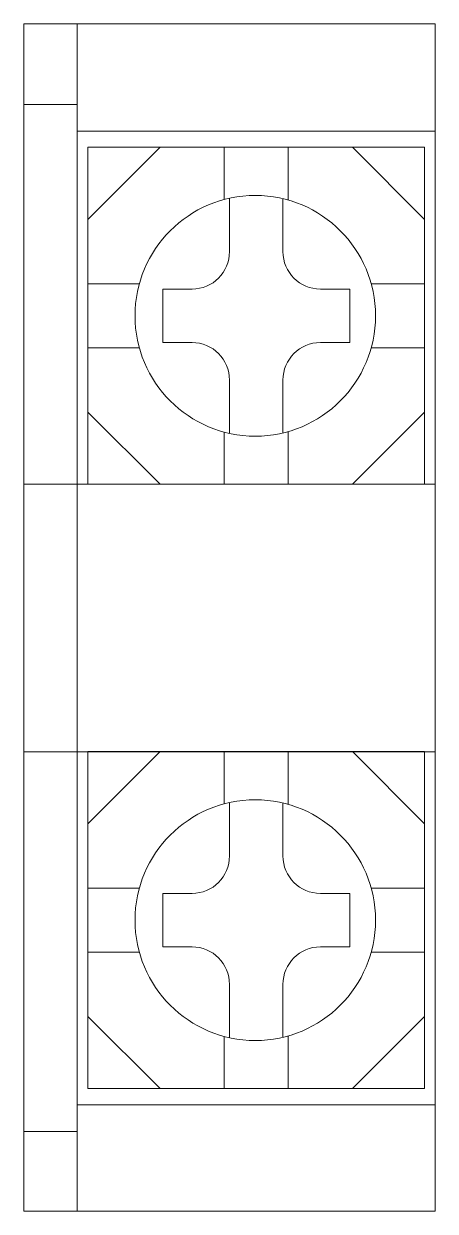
# Model space of a CAD drawing. Header units: millimetres. Extents: x 0 to 7.7, y 0 to 22.2.
import ezdxf

# ---------------------------------------------------------------- set-up
doc = ezdxf.new("R2010")
doc.units = ezdxf.units.MM
doc.layers.add('hw_VTP', color=7, linetype='Continuous', lineweight=13)

# ---------------------------------------------------------------- blocks, each defined once
blk = doc.blocks.new('CD_1P-10A')
at = {"layer": 'hw_VTP'}
for p, q in [((7.7, 11.1), (0, 11.1)), ((0, -11.1), (0, 11.1)), ((1, -11.1), (1, 11.1)), ((7.7, -11.1), (7.7, 11.1)), ((1, 9.592), (0, 9.592)), ((2.55, 8.79), (1.2, 7.439)), ((7.5, 8.79), (1.2, 8.79)), ((1.2, 8.79), (1.2, 2.49)), ((3.75, 8.79), (3.75, 7.813)), ((4.95, 8.79), (4.95, 7.803)), ((7.5, 7.439), (6.15, 8.79)), ((7.5, 2.49), (7.5, 8.79)), ((3.85, 6.84), (3.85, 7.838)), ((4.85, 6.84), (4.85, 7.829)), ((1.2, 6.24), (2.163, 6.24)), ((7.5, 6.24), (6.5, 6.24)), ((2.6, 5.14), (2.6, 6.14)), ((3.15, 6.14), (2.6, 6.14)), ((6.1, 6.14), (5.55, 6.14)), ((6.1, 5.14), (6.1, 6.14)), ((3.15, 5.14), (2.6, 5.14)), ((6.1, 5.14), (5.55, 5.14)), ((1.2, 5.04), (2.163, 5.04)), ((7.5, 5.04), (6.5, 5.04)), ((3.85, 3.442), (3.85, 4.44)), ((4.85, 3.45), (4.85, 4.44)), ((1.2, 3.84), (2.55, 2.49)), ((6.15, 2.49), (7.5, 3.84)), ((3.75, 2.49), (3.75, 3.466)), ((4.95, 2.49), (4.95, 3.476)), ((1, 2.493), (0, 2.493)), ((1, 2.493), (7.7, 2.493)), ((1.2, 2.49), (7.5, 2.49)), ((1, -2.509), (0, -2.509)), ((1, -2.509), (7.7, -2.509)), ((2.55, -2.508), (1.2, -3.858)), ((7.5, -2.508), (1.2, -2.508)), ((1.2, -2.508), (1.2, -8.808)), ((3.75, -2.508), (3.75, -3.484)), ((4.95, -2.508), (4.95, -3.495)), ((7.5, -3.858), (6.15, -2.508)), ((7.5, -8.808), (7.5, -2.508)), ((3.85, -4.458), (3.85, -3.46)), ((4.85, -4.458), (4.85, -3.469)), ((1.2, -5.058), (2.163, -5.058)), ((7.5, -5.058), (6.5, -5.058)), ((2.6, -6.158), (2.6, -5.158)), ((3.15, -5.158), (2.6, -5.158)), ((6.1, -5.158), (5.55, -5.158)), ((6.1, -6.158), (6.1, -5.158)), ((3.15, -6.158), (2.6, -6.158)), ((6.1, -6.158), (5.55, -6.158)), ((1.2, -6.258), (2.163, -6.258)), ((7.5, -6.258), (6.5, -6.258)), ((3.85, -7.856), (3.85, -6.858)), ((4.85, -7.847), (4.85, -6.858)), ((1.2, -7.458), (2.55, -8.808)), ((6.15, -8.808), (7.5, -7.458)), ((3.75, -8.808), (3.75, -7.832)), ((4.95, -8.808), (4.95, -7.821)), ((1.2, -8.808), (7.5, -8.808)), ((1, -9.606), (0, -9.606)), ((7.7, -11.1), (0, -11.1))]:
    blk.add_line(p, q, dxfattribs=at)
at = {"layer": 'hw_VTP', "color": 4}
for p, q in [((7.7, 9.094), (1, 9.094)), ((7.7, 2.493), (7.7, 9.094)), ((7.7, -9.108), (7.7, -2.509)), ((7.7, -9.108), (1, -9.108))]:
    blk.add_line(p, q, dxfattribs=at)
at = {"layer": 'hw_VTP'}
for centre in [(4.332, 5.64), (4.332, -5.658)]:
    blk.add_circle(centre, 2.25, dxfattribs=at)
for centre, start, end in [((3.15, 6.84), 270, 0), ((5.55, 6.84), 180, 270), ((3.15, 4.44), 0, 90), ((5.55, 4.44), 90, 180), ((3.15, -4.458), 270, 0), ((5.55, -4.458), 180, 270), ((3.15, -6.858), 0, 90), ((5.55, -6.858), 90, 180)]:
    blk.add_arc(centre, 0.7, start, end, dxfattribs=at)

msp = doc.modelspace()

# ---------------------------------------------------------------- block references
msp.add_blockref('CD_1P-10A', (0, 11.1))

doc.saveas('drawing.dxf')
